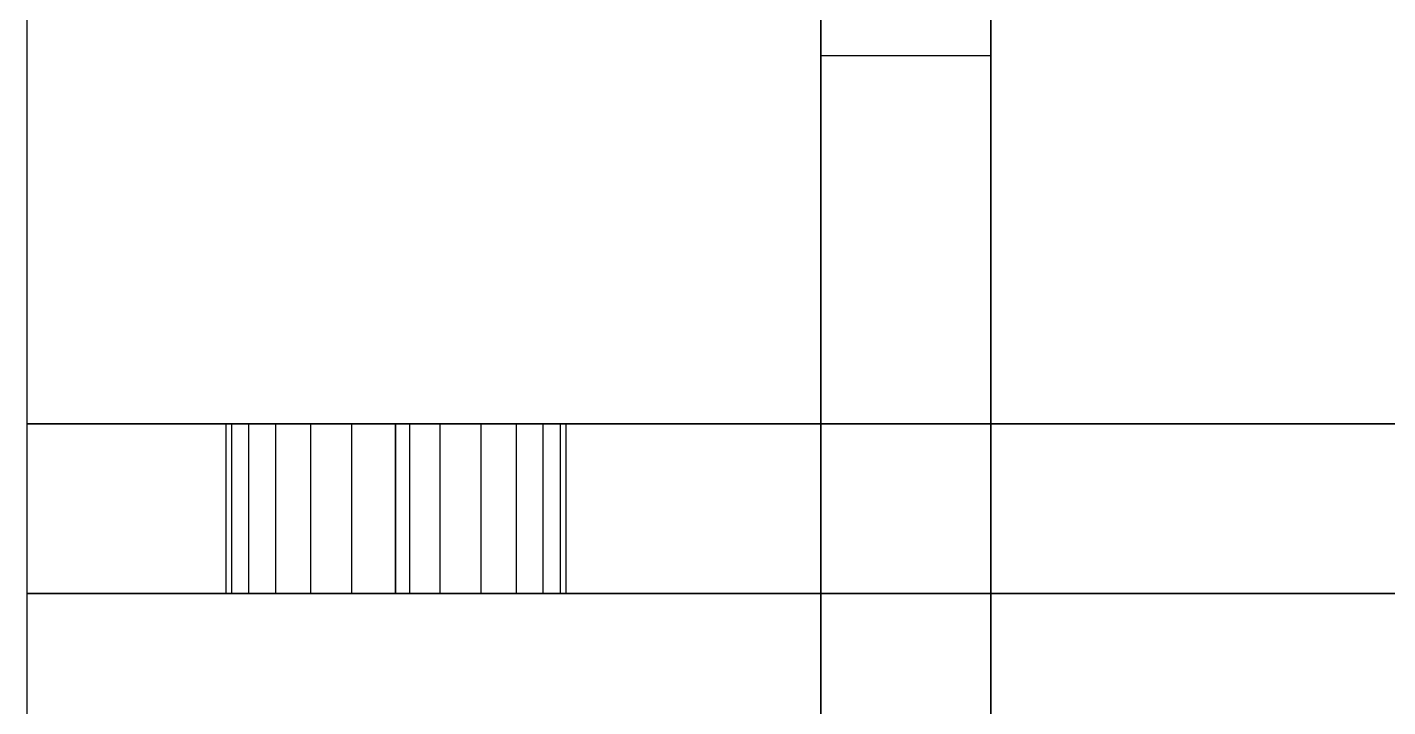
# Model space of a CAD drawing. Header units: metres. Extents: x -1 to 375, y 3 to 378.
# Drawn here: x 244.48 to 259.72, y 255.75 to 263.37 of the extents above; entities that cross this region are included whole.
import ezdxf

# ---------------------------------------------------------------- set-up
doc = ezdxf.new("R2010")
doc.units = ezdxf.units.M

msp = doc.modelspace()

# ---------------------------------------------------------------- linework, layer by layer
at = {"layer": 'Flat node sheet'}
for p, q in [((244.475, 248.127, 8.732), (244.475, 278.607, 8.732)), ((244.475, 248.127, 10.637), (244.475, 278.607, 10.637)), ((244.475, 248.127, 253.842), (244.475, 278.607, 253.842)), ((244.475, 248.127, 255.747), (244.475, 278.607, 255.747)), ((253.365, 278.607, 19.527), (253.365, 252.096, 19.527)), ((253.365, 278.607, 10.637), (253.365, 252.414, 10.637)), ((253.365, 252.414, 8.732), (253.365, 278.607, 8.732)), ((253.365, 278.607, 21.432), (253.365, 252.096, 21.432)), ((253.365, 278.607, -0.158), (253.365, 263.05, -0.158)), ((253.365, 278.607, 264.637), (253.365, 252.096, 264.637)), ((253.365, 278.607, 255.747), (253.365, 252.414, 255.747)), ((253.365, 252.414, 253.842), (253.365, 278.607, 253.842)), ((253.365, 278.607, 266.542), (253.365, 252.096, 266.542)), ((253.365, 278.607, 244.952), (253.365, 263.05, 244.952)), ((255.27, 278.607, 8.732), (255.27, 252.414, 8.732)), ((255.27, 278.607, 10.637), (255.27, 252.414, 10.637)), ((255.27, 278.607, -0.158), (255.27, 263.05, -0.158)), ((255.27, 278.607, 21.432), (255.27, 252.255, 21.432)), ((255.27, 278.607, 19.527), (255.27, 252.255, 19.527)), ((255.27, 278.607, 253.842), (255.27, 252.414, 253.842)), ((255.27, 278.607, 255.747), (255.27, 252.414, 255.747)), ((255.27, 278.607, 244.952), (255.27, 263.05, 244.952)), ((255.27, 278.607, 266.542), (255.27, 252.255, 266.542)), ((255.27, 278.607, 264.637), (255.27, 252.255, 264.637)), ((244.475, 258.922, 19.527), (244.475, 267.812, 19.527)), ((244.475, 258.922, 21.432), (244.475, 267.812, 21.432)), ((244.475, 258.922, 264.637), (244.475, 267.812, 264.637)), ((244.475, 258.922, 266.542), (244.475, 267.812, 266.542)), ((253.365, 248.127, 30.322), (253.365, 267.812, 30.322)), ((253.365, 248.127, 275.432), (253.365, 267.812, 275.432)), ((255.27, 248.127, 30.322), (255.27, 267.812, 30.322)), ((255.27, 248.127, 275.432), (255.27, 267.812, 275.432)), ((253.365, 263.05, -0.158), (253.365, 258.922, 3.97)), ((253.365, 263.05, -0.158), (255.27, 263.05, -0.158)), ((253.365, 263.05, 244.952), (253.365, 258.922, 249.08)), ((253.365, 263.05, 244.952), (255.27, 263.05, 244.952)), ((255.27, 263.05, -0.158), (255.27, 258.922, 3.97)), ((255.27, 263.05, 244.952), (255.27, 258.922, 249.08)), ((244.475, 257.017, 14.765), (244.475, 258.922, 14.765)), ((244.475, 257.017, 30.322), (244.475, 258.922, 30.322)), ((244.475, 257.017, 8.732), (244.475, 258.922, 8.732)), ((244.475, 257.017, -0.158), (244.475, 258.922, -0.158)), ((253.365, 258.922, 30.322), (244.475, 258.922, 30.322)), ((244.475, 258.922, -0.158), (274.955, 258.922, -0.158)), ((244.475, 258.922, 8.732), (244.475, 258.922, -0.158)), ((244.475, 258.922, 8.732), (248.602, 258.922, 8.732)), ((244.475, 258.922, 14.765), (248.602, 258.922, 10.637)), ((244.475, 258.922, 30.322), (244.475, 258.922, 14.765)), ((244.475, 258.922, 19.527), (270.986, 258.922, 19.527)), ((244.475, 258.922, 19.527), (244.475, 258.922, 21.432)), ((244.475, 258.922, 21.432), (270.828, 258.922, 21.432)), ((244.475, 257.017, 259.875), (244.475, 258.922, 259.875)), ((244.475, 257.017, 275.432), (244.475, 258.922, 275.432)), ((244.475, 257.017, 253.842), (244.475, 258.922, 253.842)), ((244.475, 257.017, 244.952), (244.475, 258.922, 244.952)), ((253.365, 258.922, 275.432), (244.475, 258.922, 275.432)), ((244.475, 258.922, 244.952), (274.955, 258.922, 244.952)), ((244.475, 258.922, 253.842), (244.475, 258.922, 244.952)), ((244.475, 258.922, 253.842), (248.602, 258.922, 253.842)), ((244.475, 258.922, 259.875), (248.602, 258.922, 255.747)), ((244.475, 258.922, 275.432), (244.475, 258.922, 259.875)), ((244.475, 258.922, 264.637), (270.986, 258.922, 264.637)), ((244.475, 258.922, 264.637), (244.475, 258.922, 266.542)), ((244.475, 258.922, 266.542), (270.828, 258.922, 266.542)), ((246.762, 258.922, 4.463), (246.698, 258.922, 3.97)), ((246.698, 258.922, 3.97), (246.762, 258.922, 3.477)), ((246.698, 258.922, 3.97), (246.698, 257.017, 3.97)), ((246.762, 258.922, 249.573), (246.698, 258.922, 249.08)), ((246.698, 258.922, 249.08), (246.762, 258.922, 248.587)), ((246.698, 258.922, 249.08), (246.698, 257.017, 249.08)), ((246.953, 258.922, 4.922), (246.762, 258.922, 4.463)), ((246.762, 258.922, 3.477), (246.953, 258.922, 3.017)), ((246.762, 258.922, 3.477), (246.762, 257.017, 3.477)), ((246.762, 258.922, 4.463), (246.762, 257.017, 4.463)), ((246.953, 258.922, 250.032), (246.762, 258.922, 249.573)), ((246.762, 258.922, 248.587), (246.953, 258.922, 248.127)), ((246.762, 258.922, 248.587), (246.762, 257.017, 248.587)), ((246.762, 258.922, 249.573), (246.762, 257.017, 249.573)), ((247.255, 258.922, 5.317), (246.953, 258.922, 4.922)), ((246.953, 258.922, 3.017), (247.255, 258.922, 2.623)), ((246.953, 258.922, 4.922), (246.953, 257.017, 4.922)), ((246.953, 258.922, 3.017), (246.953, 257.017, 3.017)), ((247.255, 258.922, 250.427), (246.953, 258.922, 250.032)), ((246.953, 258.922, 248.127), (247.255, 258.922, 247.733)), ((246.953, 258.922, 250.032), (246.953, 257.017, 250.032)), ((246.953, 258.922, 248.127), (246.953, 257.017, 248.127)), ((247.65, 258.922, 5.62), (247.255, 258.922, 5.317)), ((247.255, 258.922, 2.623), (247.65, 258.922, 2.32)), ((247.255, 258.922, 5.317), (247.255, 257.017, 5.317)), ((247.255, 258.922, 2.623), (247.255, 257.017, 2.623)), ((247.65, 258.922, 250.73), (247.255, 258.922, 250.427)), ((247.255, 258.922, 247.733), (247.65, 258.922, 247.43)), ((247.255, 258.922, 250.427), (247.255, 257.017, 250.427)), ((247.255, 258.922, 247.733), (247.255, 257.017, 247.733)), ((248.109, 258.922, 5.81), (247.65, 258.922, 5.62)), ((247.65, 258.922, 2.32), (248.109, 258.922, 2.13)), ((247.65, 258.922, 5.62), (247.65, 257.017, 5.62)), ((247.65, 258.922, 2.32), (247.65, 257.017, 2.32)), ((248.109, 258.922, 250.92), (247.65, 258.922, 250.73)), ((247.65, 258.922, 247.43), (248.109, 258.922, 247.24)), ((247.65, 258.922, 250.73), (247.65, 257.017, 250.73)), ((247.65, 258.922, 247.43), (247.65, 257.017, 247.43)), ((248.602, 258.922, 5.875), (248.109, 258.922, 5.81)), ((248.109, 258.922, 2.13), (248.602, 258.922, 2.065)), ((248.109, 258.922, 5.81), (248.109, 257.017, 5.81)), ((248.109, 258.922, 2.13), (248.109, 257.017, 2.13)), ((248.602, 258.922, 250.985), (248.109, 258.922, 250.92)), ((248.109, 258.922, 247.24), (248.602, 258.922, 247.175)), ((248.109, 258.922, 250.92), (248.109, 257.017, 250.92)), ((248.109, 258.922, 247.24), (248.109, 257.017, 247.24)), ((249.096, 258.922, 5.81), (248.602, 258.922, 5.875)), ((248.602, 258.922, 5.875), (248.602, 257.017, 5.875)), ((249.096, 258.922, 250.92), (248.602, 258.922, 250.985)), ((248.602, 258.922, 250.985), (248.602, 257.017, 250.985)), ((248.602, 257.017, 10.637), (248.602, 258.922, 10.637)), ((248.602, 257.017, 8.732), (248.602, 258.922, 8.732)), ((248.602, 258.922, 2.065), (249.096, 258.922, 2.13)), ((248.602, 258.922, 2.065), (248.602, 257.017, 2.065)), ((248.602, 258.922, 8.732), (248.602, 258.922, 10.637)), ((248.602, 258.922, 10.637), (248.602, 257.017, 10.637)), ((248.761, 258.922, 8.732), (248.602, 258.922, 10.637)), ((248.761, 258.922, 10.637), (248.602, 258.922, 10.637)), ((248.602, 257.017, 255.747), (248.602, 258.922, 255.747)), ((248.602, 257.017, 253.842), (248.602, 258.922, 253.842)), ((248.602, 258.922, 247.175), (249.096, 258.922, 247.24)), ((248.602, 258.922, 247.175), (248.602, 257.017, 247.175)), ((248.602, 258.922, 253.842), (248.602, 258.922, 255.747)), ((248.602, 258.922, 255.747), (248.602, 257.017, 255.747)), ((248.761, 258.922, 253.842), (248.602, 258.922, 255.747)), ((248.761, 258.922, 255.747), (248.602, 258.922, 255.747)), ((274.955, 258.922, 8.732), (248.761, 258.922, 8.732)), ((248.761, 257.017, 8.732), (248.761, 258.922, 8.732)), ((274.955, 258.922, 10.637), (248.761, 258.922, 10.637)), ((248.761, 257.017, 10.637), (248.761, 258.922, 10.637)), ((274.955, 258.922, 253.842), (248.761, 258.922, 253.842)), ((248.761, 257.017, 253.842), (248.761, 258.922, 253.842)), ((274.955, 258.922, 255.747), (248.761, 258.922, 255.747)), ((248.761, 257.017, 255.747), (248.761, 258.922, 255.747)), ((249.096, 258.922, 2.13), (249.555, 258.922, 2.32)), ((249.555, 258.922, 5.62), (249.096, 258.922, 5.81)), ((249.096, 258.922, 5.81), (249.096, 257.017, 5.81)), ((249.096, 258.922, 2.13), (249.096, 257.017, 2.13)), ((249.096, 258.922, 247.24), (249.555, 258.922, 247.43)), ((249.555, 258.922, 250.73), (249.096, 258.922, 250.92)), ((249.096, 258.922, 250.92), (249.096, 257.017, 250.92)), ((249.096, 258.922, 247.24), (249.096, 257.017, 247.24)), ((249.555, 258.922, 2.32), (249.95, 258.922, 2.623)), ((249.95, 258.922, 5.317), (249.555, 258.922, 5.62)), ((249.555, 258.922, 5.62), (249.555, 257.017, 5.62)), ((249.555, 258.922, 2.32), (249.555, 257.017, 2.32)), ((249.555, 258.922, 247.43), (249.95, 258.922, 247.733)), ((249.95, 258.922, 250.427), (249.555, 258.922, 250.73)), ((249.555, 258.922, 250.73), (249.555, 257.017, 250.73)), ((249.555, 258.922, 247.43), (249.555, 257.017, 247.43)), ((249.95, 258.922, 2.623), (250.252, 258.922, 3.017)), ((250.252, 258.922, 4.922), (249.95, 258.922, 5.317)), ((249.95, 258.922, 5.317), (249.95, 257.017, 5.317)), ((249.95, 258.922, 2.623), (249.95, 257.017, 2.623)), ((249.95, 258.922, 247.733), (250.252, 258.922, 248.127)), ((250.252, 258.922, 250.032), (249.95, 258.922, 250.427)), ((249.95, 258.922, 250.427), (249.95, 257.017, 250.427)), ((249.95, 258.922, 247.733), (249.95, 257.017, 247.733)), ((250.252, 258.922, 3.017), (250.443, 258.922, 3.477)), ((250.443, 258.922, 4.463), (250.252, 258.922, 4.922)), ((250.252, 258.922, 4.922), (250.252, 257.017, 4.922)), ((250.252, 258.922, 3.017), (250.252, 257.017, 3.017)), ((250.252, 258.922, 248.127), (250.443, 258.922, 248.587)), ((250.443, 258.922, 249.573), (250.252, 258.922, 250.032)), ((250.252, 258.922, 250.032), (250.252, 257.017, 250.032)), ((250.252, 258.922, 248.127), (250.252, 257.017, 248.127)), ((250.443, 258.922, 3.477), (250.508, 258.922, 3.97)), ((250.508, 258.922, 3.97), (250.443, 258.922, 4.463)), ((250.443, 258.922, 4.463), (250.443, 257.017, 4.463)), ((250.443, 258.922, 3.477), (250.443, 257.017, 3.477)), ((250.443, 258.922, 248.587), (250.508, 258.922, 249.08)), ((250.508, 258.922, 249.08), (250.443, 258.922, 249.573)), ((250.443, 258.922, 249.573), (250.443, 257.017, 249.573)), ((250.443, 258.922, 248.587), (250.443, 257.017, 248.587)), ((250.508, 258.922, 3.97), (250.508, 257.017, 3.97)), ((250.508, 258.922, 249.08), (250.508, 257.017, 249.08)), ((253.365, 257.017, 30.322), (253.365, 258.922, 30.322)), ((255.27, 258.922, 3.97), (253.365, 258.922, 3.97)), ((253.365, 257.017, 4.129), (253.365, 258.922, 3.97)), ((253.365, 258.922, 30.322), (253.365, 258.922, 4.129)), ((253.365, 258.922, 4.129), (255.27, 258.922, 4.129)), ((253.365, 258.922, 4.129), (253.365, 258.922, 3.97)), ((253.365, 257.017, 3.97), (253.365, 258.922, 3.97)), ((253.365, 258.922, 3.97), (255.27, 258.922, 3.97)), ((253.365, 257.017, 275.432), (253.365, 258.922, 275.432)), ((255.27, 258.922, 249.08), (253.365, 258.922, 249.08)), ((253.365, 257.017, 249.239), (253.365, 258.922, 249.08)), ((253.365, 258.922, 275.432), (253.365, 258.922, 249.239)), ((253.365, 258.922, 249.239), (255.27, 258.922, 249.239)), ((253.365, 258.922, 249.239), (253.365, 258.922, 249.08)), ((253.365, 257.017, 249.08), (253.365, 258.922, 249.08)), ((253.365, 258.922, 249.08), (255.27, 258.922, 249.08)), ((255.27, 257.017, 30.322), (255.27, 258.922, 30.322)), ((255.27, 257.017, 4.129), (255.27, 258.922, 3.97)), ((255.27, 258.922, 30.322), (255.27, 258.922, 4.129)), ((264.16, 258.922, 30.322), (255.27, 258.922, 30.322)), ((255.27, 258.922, 4.129), (255.27, 258.922, 3.97)), ((255.27, 257.017, 3.97), (255.27, 258.922, 3.97)), ((255.27, 257.017, 275.432), (255.27, 258.922, 275.432)), ((255.27, 257.017, 249.239), (255.27, 258.922, 249.08)), ((255.27, 258.922, 275.432), (255.27, 258.922, 249.239)), ((264.16, 258.922, 275.432), (255.27, 258.922, 275.432)), ((255.27, 258.922, 249.239), (255.27, 258.922, 249.08)), ((255.27, 257.017, 249.08), (255.27, 258.922, 249.08)), ((244.475, 257.017, 8.732), (248.602, 257.017, 8.732)), ((244.475, 257.017, -0.158), (274.955, 257.017, -0.158)), ((253.365, 257.017, 30.322), (244.475, 257.017, 30.322)), ((244.475, 257.017, 8.732), (244.475, 257.017, -0.158)), ((244.475, 257.017, 14.765), (248.602, 257.017, 10.637)), ((244.475, 257.017, 30.322), (244.475, 257.017, 14.765)), ((244.475, 248.127, 19.527), (244.475, 257.017, 19.527)), ((244.475, 257.017, 19.527), (270.986, 257.017, 19.527)), ((244.475, 257.017, 19.527), (244.475, 257.017, 21.432)), ((244.475, 248.127, 21.432), (244.475, 257.017, 21.432)), ((244.475, 257.017, 21.432), (270.828, 257.017, 21.432)), ((244.475, 257.017, 253.842), (248.602, 257.017, 253.842)), ((244.475, 257.017, 244.952), (274.955, 257.017, 244.952)), ((253.365, 257.017, 275.432), (244.475, 257.017, 275.432)), ((244.475, 257.017, 253.842), (244.475, 257.017, 244.952)), ((244.475, 257.017, 259.875), (248.602, 257.017, 255.747)), ((244.475, 257.017, 275.432), (244.475, 257.017, 259.875)), ((244.475, 248.127, 264.637), (244.475, 257.017, 264.637)), ((244.475, 257.017, 264.637), (270.986, 257.017, 264.637)), ((244.475, 257.017, 264.637), (244.475, 257.017, 266.542)), ((244.475, 248.127, 266.542), (244.475, 257.017, 266.542)), ((244.475, 257.017, 266.542), (270.828, 257.017, 266.542)), ((246.698, 257.017, 3.97), (246.762, 257.017, 3.477)), ((246.762, 257.017, 4.463), (246.698, 257.017, 3.97)), ((246.698, 257.017, 249.08), (246.762, 257.017, 248.587)), ((246.762, 257.017, 249.573), (246.698, 257.017, 249.08)), ((246.762, 257.017, 3.477), (246.953, 257.017, 3.017)), ((246.953, 257.017, 4.922), (246.762, 257.017, 4.463)), ((246.762, 257.017, 248.587), (246.953, 257.017, 248.127)), ((246.953, 257.017, 250.032), (246.762, 257.017, 249.573)), ((247.255, 257.017, 5.317), (246.953, 257.017, 4.922)), ((246.953, 257.017, 3.017), (247.255, 257.017, 2.623)), ((247.255, 257.017, 250.427), (246.953, 257.017, 250.032)), ((246.953, 257.017, 248.127), (247.255, 257.017, 247.733)), ((247.65, 257.017, 5.62), (247.255, 257.017, 5.317)), ((247.255, 257.017, 2.623), (247.65, 257.017, 2.32)), ((247.65, 257.017, 250.73), (247.255, 257.017, 250.427)), ((247.255, 257.017, 247.733), (247.65, 257.017, 247.43)), ((248.109, 257.017, 5.81), (247.65, 257.017, 5.62)), ((247.65, 257.017, 2.32), (248.109, 257.017, 2.13)), ((248.109, 257.017, 250.92), (247.65, 257.017, 250.73)), ((247.65, 257.017, 247.43), (248.109, 257.017, 247.24)), ((248.602, 257.017, 5.875), (248.109, 257.017, 5.81)), ((248.109, 257.017, 2.13), (248.602, 257.017, 2.065)), ((248.602, 257.017, 250.985), (248.109, 257.017, 250.92)), ((248.109, 257.017, 247.24), (248.602, 257.017, 247.175)), ((249.096, 257.017, 5.81), (248.602, 257.017, 5.875)), ((249.096, 257.017, 250.92), (248.602, 257.017, 250.985)), ((248.602, 257.017, 8.732), (248.602, 257.017, 10.637)), ((248.602, 257.017, 2.065), (249.096, 257.017, 2.13)), ((248.761, 257.017, 8.732), (248.602, 257.017, 10.637)), ((248.761, 257.017, 10.637), (248.602, 257.017, 10.637)), ((248.602, 257.017, 253.842), (248.602, 257.017, 255.747)), ((248.602, 257.017, 247.175), (249.096, 257.017, 247.24)), ((248.761, 257.017, 253.842), (248.602, 257.017, 255.747)), ((248.761, 257.017, 255.747), (248.602, 257.017, 255.747)), ((248.761, 257.017, 8.732), (274.955, 257.017, 8.732)), ((274.955, 257.017, 10.637), (248.761, 257.017, 10.637)), ((248.761, 257.017, 253.842), (274.955, 257.017, 253.842)), ((274.955, 257.017, 255.747), (248.761, 257.017, 255.747)), ((249.555, 257.017, 5.62), (249.096, 257.017, 5.81)), ((249.096, 257.017, 2.13), (249.555, 257.017, 2.32)), ((249.555, 257.017, 250.73), (249.096, 257.017, 250.92)), ((249.096, 257.017, 247.24), (249.555, 257.017, 247.43)), ((249.95, 257.017, 5.317), (249.555, 257.017, 5.62)), ((249.555, 257.017, 2.32), (249.95, 257.017, 2.623)), ((249.95, 257.017, 250.427), (249.555, 257.017, 250.73)), ((249.555, 257.017, 247.43), (249.95, 257.017, 247.733)), ((250.252, 257.017, 4.922), (249.95, 257.017, 5.317)), ((249.95, 257.017, 2.623), (250.252, 257.017, 3.017)), ((250.252, 257.017, 250.032), (249.95, 257.017, 250.427)), ((249.95, 257.017, 247.733), (250.252, 257.017, 248.127)), ((250.443, 257.017, 4.463), (250.252, 257.017, 4.922)), ((250.252, 257.017, 3.017), (250.443, 257.017, 3.477)), ((250.443, 257.017, 249.573), (250.252, 257.017, 250.032)), ((250.252, 257.017, 248.127), (250.443, 257.017, 248.587)), ((250.508, 257.017, 3.97), (250.443, 257.017, 4.463)), ((250.443, 257.017, 3.477), (250.508, 257.017, 3.97)), ((250.508, 257.017, 249.08), (250.443, 257.017, 249.573)), ((250.443, 257.017, 248.587), (250.508, 257.017, 249.08)), ((253.365, 257.017, 4.129), (253.365, 257.017, 30.322)), ((253.365, 257.017, 4.129), (255.27, 257.017, 4.129)), ((253.365, 257.017, -0.158), (253.365, 257.017, 3.97)), ((253.365, 257.017, -0.158), (253.365, 248.127, -0.158)), ((253.365, 257.017, 3.97), (255.27, 257.017, 3.97)), ((253.365, 257.017, -0.158), (255.27, 257.017, -0.158)), ((253.365, 257.017, 249.239), (253.365, 257.017, 275.432)), ((253.365, 257.017, 249.239), (255.27, 257.017, 249.239)), ((253.365, 257.017, 244.952), (253.365, 257.017, 249.08)), ((253.365, 257.017, 244.952), (253.365, 248.127, 244.952)), ((253.365, 257.017, 249.08), (255.27, 257.017, 249.08)), ((253.365, 257.017, 244.952), (255.27, 257.017, 244.952)), ((264.16, 257.017, 30.322), (255.27, 257.017, 30.322)), ((255.27, 257.017, 30.322), (255.27, 257.017, 4.129)), ((255.27, 257.017, -0.158), (255.27, 248.127, -0.158)), ((255.27, 257.017, -0.158), (255.27, 257.017, 3.97)), ((264.16, 257.017, 275.432), (255.27, 257.017, 275.432)), ((255.27, 257.017, 275.432), (255.27, 257.017, 249.239)), ((255.27, 257.017, 244.952), (255.27, 248.127, 244.952)), ((255.27, 257.017, 244.952), (255.27, 257.017, 249.08))]:
    msp.add_line(p, q, dxfattribs=at)

doc.saveas('drawing.dxf')
